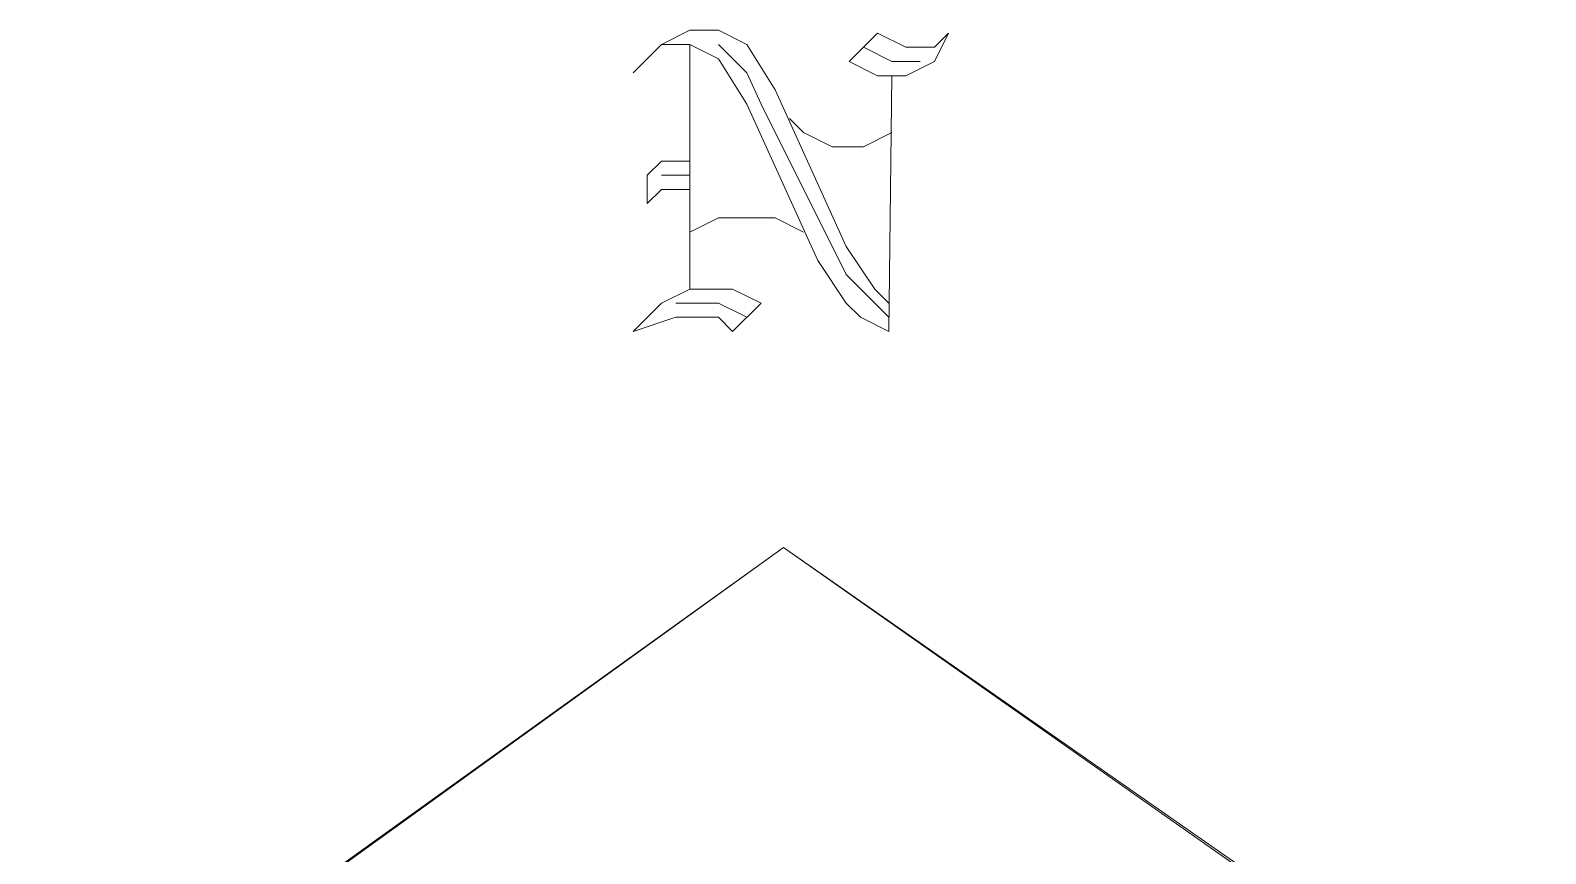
# Model space of a CAD drawing. Header units: millimetres. Extents: x -15225 to 158921, y -72156 to 56162.
# Drawn here: x 114840 to 118703, y 20140 to 22240 of the extents above; entities that cross this region are included whole.
import ezdxf

# ---------------------------------------------------------------- set-up
doc = ezdxf.new("R2010")
doc.units = ezdxf.units.MM
doc.layers.get('0').update_dxf_attribs({"linetype": 'CONTINUOUS'})
doc.layers.add('P', color=7, linetype='CONTINUOUS')

# ---------------------------------------------------------------- blocks, each defined once
blk = doc.blocks.new('north')
at = {"color": 7, "lineweight": 0}
for p, q in [((6651.42, 3813.7), (6653.52, 3814.75)), ((6653.52, 3814.75), (6655.62, 3814.75)), ((6655.62, 3814.75), (6657.71, 3813.7)), ((6665.27, 3812.44), (6667.37, 3814.54)), ((6667.37, 3814.54), (6669.47, 3813.49)), ((6671.57, 3812.44), (6672.62, 3814.54)), ((6671.57, 3813.49), (6672.62, 3814.54)), ((6649.32, 3811.6), (6651.42, 3813.7)), ((6651.42, 3813.7), (6653.52, 3813.7)), ((6653.52, 3813.7), (6655.62, 3812.65)), ((6653.52, 3813.7), (6653.52, 3795.64)), ((6655.62, 3813.7), (6657.71, 3811.6)), ((6657.71, 3813.7), (6659.81, 3810.34)), ((6666.33, 3813.49), (6668.42, 3812.44)), ((6669.47, 3813.49), (6671.57, 3813.49)), ((6655.62, 3812.65), (6657.71, 3809.29)), ((6665.27, 3812.44), (6667.37, 3811.39)), ((6668.42, 3812.44), (6670.52, 3812.44)), ((6669.47, 3811.39), (6671.57, 3812.44)), ((6657.71, 3811.6), (6658.77, 3809.29)), ((6667.37, 3811.39), (6669.47, 3811.39)), ((6668.42, 3811.39), (6668.21, 3792.5)), ((6659.81, 3810.34), (6665.06, 3798.79)), ((6657.71, 3809.29), (6662.96, 3797.74)), ((6658.77, 3809.29), (6665.06, 3796.7)), ((6660.87, 3808.24), (6661.91, 3807.19)), ((6661.91, 3807.19), (6664.02, 3806.14)), ((6666.33, 3806.14), (6668.42, 3807.19)), ((6664.02, 3806.14), (6666.33, 3806.14)), ((6651.42, 3805.09), (6650.37, 3804.05)), ((6653.52, 3805.09), (6651.42, 3805.09)), ((6650.37, 3804.05), (6650.37, 3801.95)), ((6651.42, 3804.05), (6653.52, 3804.05)), ((6650.37, 3801.95), (6651.42, 3802.99)), ((6651.42, 3802.99), (6653.52, 3802.99)), ((6653.52, 3799.84), (6655.62, 3800.89)), ((6655.62, 3800.89), (6659.81, 3800.89)), ((6659.81, 3800.89), (6661.91, 3799.84)), ((6665.06, 3798.79), (6667.16, 3795.64)), ((6662.96, 3797.74), (6665.06, 3794.59)), ((6665.06, 3796.7), (6668.21, 3793.55)), ((6651.42, 3794.59), (6653.52, 3795.64)), ((6653.52, 3795.64), (6656.66, 3795.64)), ((6656.66, 3795.64), (6658.77, 3794.59)), ((6667.16, 3795.64), (6668.21, 3794.59)), ((6649.32, 3792.5), (6651.42, 3794.59)), ((6652.47, 3794.59), (6655.62, 3794.59)), ((6655.62, 3794.59), (6657.71, 3793.55)), ((6656.66, 3792.5), (6658.77, 3794.59)), ((6665.06, 3794.59), (6666.11, 3793.55)), ((6649.32, 3792.5), (6652.47, 3793.55)), ((6652.47, 3793.55), (6655.62, 3793.55)), ((6655.62, 3793.55), (6656.66, 3792.5)), ((6666.11, 3793.55), (6668.21, 3792.5)), ((6604.82, 3736.66), (6660.44, 3776.54)), ((6660.44, 3776.54), (6626.64, 3752.19)), ((6660.44, 3776.54), (6626.64, 3752.19)), ((6695.08, 3752.19), (6660.44, 3776.54)), ((6716.7, 3737.29), (6660.44, 3776.54))]:
    blk.add_line(p, q, dxfattribs=at)

msp = doc.modelspace()

# ---------------------------------------------------------------- block references
at = {"layer": 'P', "linetype": 'ByBlock', "xscale": 34.5288254294402, "yscale": 34.5288254294402, "zscale": 34.5288254294402}
msp.add_blockref('north', (-113216.5, -109478.8), dxfattribs=at)

doc.saveas('drawing.dxf')
